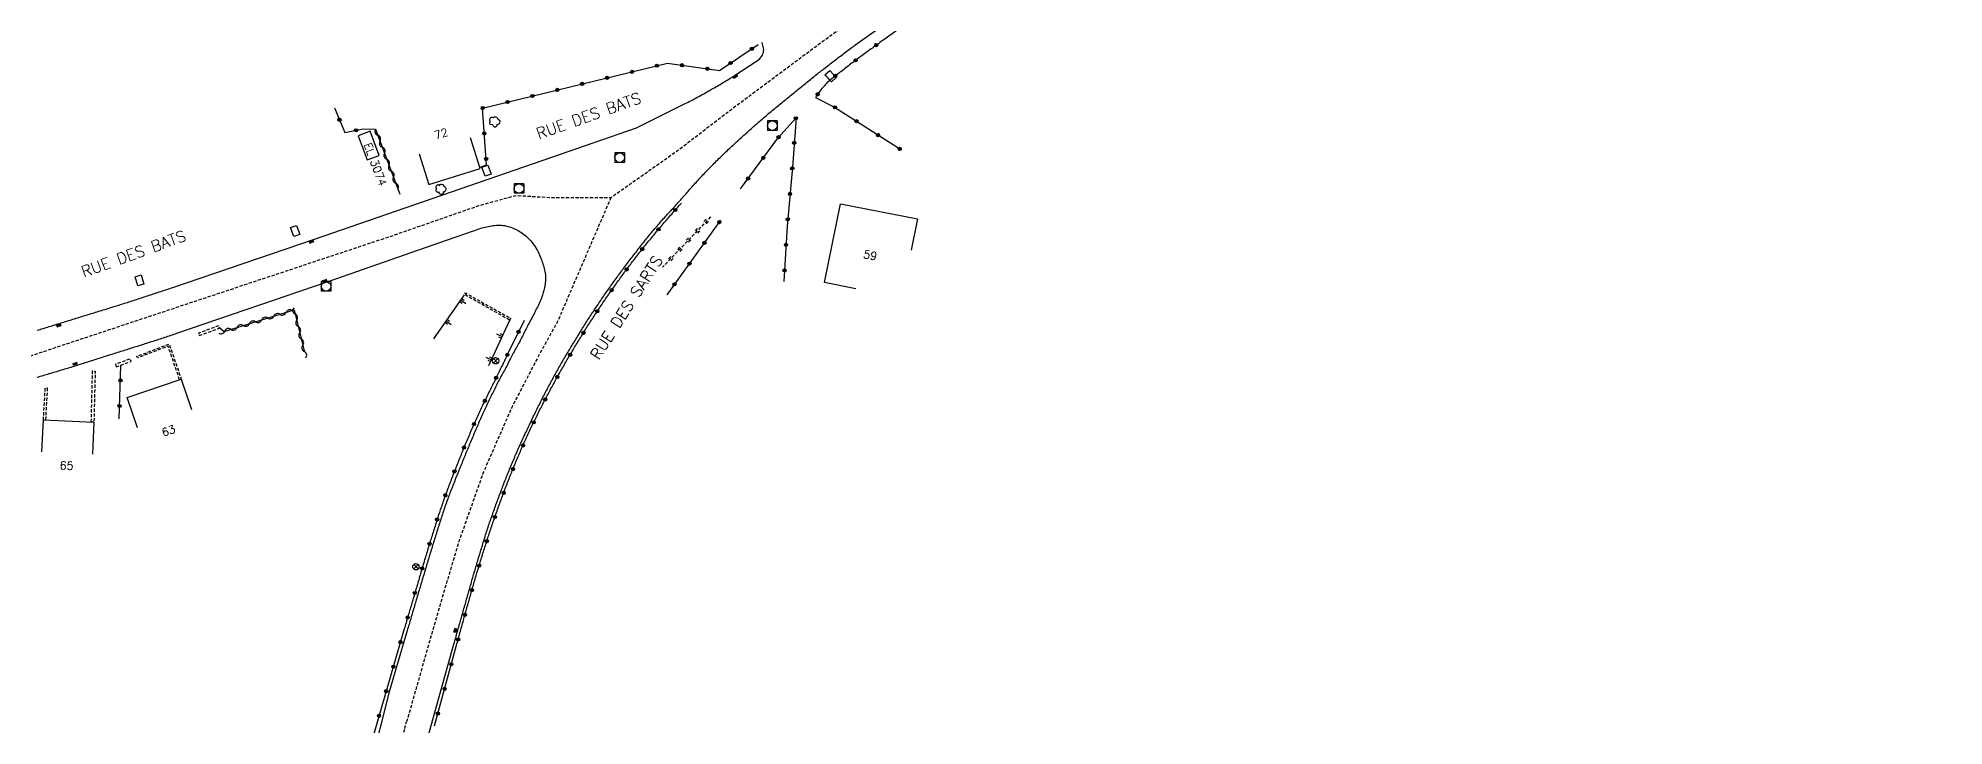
# Model space of a CAD drawing. Header units: millimetres. Extents: x 107000 to 108000, y 126999 to 128000.
# Drawn here: x 107261.2 to 107559, y 127194.8 to 127302.3 of the extents above; entities that cross this region are included whole.
import ezdxf
from ezdxf.enums import TextEntityAlignment as Align

# ---------------------------------------------------------------- set-up
doc = ezdxf.new("R2010")
doc.units = ezdxf.units.MM
doc.linetypes.add('DASHED', pattern=[0.75, 0.5, -0.25])
doc.layers.get('0').update_dxf_attribs({"linetype": 'CONTINUOUS'})
for name, color, linetype in [('W0001', 6, 'DASHED'), ('W0008', 7, 'CONTINUOUS'), ('W0100', 7, 'CONTINUOUS'), ('W0112', 1, 'DASHED'), ('W0211', 2, 'CONTINUOUS'), ('W0220', 5, 'DASHED'), ('W0300', 7, 'CONTINUOUS'), ('W0310', 3, 'CONTINUOUS'), ('W0322', 7, 'CONTINUOUS'), ('W0400', 7, 'CONTINUOUS'), ('W0420', 7, 'CONTINUOUS'), ('W0469', 7, 'CONTINUOUS'), ('W0984', 7, 'CONTINUOUS'), ('W0989', 7, 'CONTINUOUS'), ('W0991', 7, 'CONTINUOUS'), ('W1471', 7, 'CONTINUOUS')]:
    doc.layers.add(name, color=color, linetype=linetype)
doc.styles.get("Standard").update_dxf_attribs({"font": 'romans.shx', "width": 0.85})

# ---------------------------------------------------------------- blocks, each defined once
blk = doc.blocks.new('T400')
for p, q in [((-0.15, 0.3), (0.15, 0.3)), ((-0.15, -0.25), (-0.15, 0.3)), ((-0.15, 0.15), (0.15, 0.15)), ((-0.15, 0), (0.15, 0)), ((0.15, 0.3), (0.15, -0.25)), ((-0.15, -0.15), (0.15, -0.15)), ((-0.15, -0.25), (-0.15, -0.3)), ((-0.15, -0.3), (0.15, -0.3)), ((0.15, -0.3), (0.15, -0.25))]:
    blk.add_line(p, q)
blk = doc.blocks.new('T1471')
at = {"color": 0, "linetype": 'Continuous', "flags": 128}
blk.add_lwpolyline([(-0.75, -0.5), (-0.75, 0.5), (0.75, 0.5), (0.75, -0.5), (-0.75, -0.5)], dxfattribs=at)
blk = doc.blocks.new('T420')
for p, q in [((0.75, 0.75), (-0.75, 0.75)), ((-0.75, 0.75), (-0.75, -0.75)), ((0.75, 0.75), (0.75, -0.75)), ((0.75, -0.75), (-0.75, -0.75))]:
    blk.add_line(p, q)
blk.add_ellipse((0, 0), major_axis=(-0.53, 0.53), ratio=1, start_param=3.926991, end_param=10.210176)
blk = doc.blocks.new('T469')
at = {"color": 0, "linetype": 'Continuous', "flags": 128}
for points in [[(-0.35, 0.35), (0.35, -0.35)], [(-0.35, -0.35), (0.35, 0.35)]]:
    blk.add_lwpolyline(points, dxfattribs=at)
at = {"color": 0, "linetype": 'Continuous'}
blk.add_circle((0, 0), 0.5, dxfattribs=at)
blk = doc.blocks.new('T300')
for p, q in [((-0.8, 0.51), (-0.86, 0.34)), ((-0.86, 0.34), (-0.86, 0.17)), ((-0.86, 0.17), (-0.74, 0.06)), ((-0.69, 0.63), (-0.8, 0.51)), ((-0.8, -0.06), (-0.74, 0.06)), ((-0.74, 0.06), (-0.69, 0.11)), ((-0.57, 0.69), (-0.69, 0.63)), ((-0.46, 0.69), (-0.57, 0.69)), ((-0.29, 0.63), (-0.46, 0.69)), ((-0.29, 0.63), (-0.17, 0.74)), ((-0.23, 0.57), (-0.29, 0.63)), ((-0.17, 0.74), (-0.06, 0.8)), ((-0.06, 0.8), (0.06, 0.8)), ((0.06, 0.8), (0.23, 0.74)), ((0.23, 0.74), (0.34, 0.63)), ((0.34, 0.63), (0.4, 0.51)), ((0.46, 0.46), (0.34, 0.46)), ((0.4, 0.51), (0.4, 0.46)), ((0.57, 0.4), (0.46, 0.46)), ((0.57, 0.4), (0.69, 0.29)), ((0.69, 0.29), (0.74, 0.17)), ((0.74, 0.06), (0.69, -0.17)), ((0.74, 0.17), (0.74, 0.06)), ((-0.8, -0.17), (-0.8, -0.06)), ((-0.8, -0.23), (-0.8, -0.17)), ((-0.74, -0.34), (-0.8, -0.23)), ((-0.69, -0.4), (-0.74, -0.34)), ((-0.51, -0.46), (-0.69, -0.4)), ((-0.4, -0.46), (-0.51, -0.46)), ((-0.4, -0.46), (-0.34, -0.46)), ((-0.34, -0.46), (-0.34, -0.4)), ((-0.34, -0.51), (-0.34, -0.46)), ((-0.29, -0.63), (-0.34, -0.51)), ((-0.17, -0.74), (-0.29, -0.63)), ((-0.06, -0.8), (-0.17, -0.74)), ((0.06, -0.8), (-0.06, -0.8)), ((0.17, -0.74), (0.06, -0.8)), ((0.23, -0.69), (0.17, -0.74)), ((0.29, -0.46), (0.23, -0.46)), ((0.29, -0.63), (0.23, -0.69)), ((0.46, -0.4), (0.29, -0.46)), ((0.34, -0.51), (0.29, -0.63)), ((0.34, -0.51), (0.34, -0.46)), ((0.57, -0.34), (0.46, -0.4)), ((0.63, -0.29), (0.57, -0.34)), ((0.69, -0.17), (0.63, -0.29))]:
    blk.add_line(p, q)
blk = doc.blocks.new('t310o')
at = {"color": 0, "linetype": 'Continuous'}
for centre, start, end in [((-0.5, 0.38), 216.8699, 323.1304), ((0.5, -0.37), 36.8699, 143.1303)]:
    blk.add_arc(centre, 0.625, start, end, dxfattribs=at)
blk = doc.blocks.new('t211o')
at = {"color": 0, "linetype": 'Continuous'}
for p, q in [((-0.29, 0.5), (-0.29, 0)), ((0, 1), (0, 0)), ((0.29, 0.5), (0.29, 0))]:
    blk.add_line(p, q, dxfattribs=at)
blk = doc.blocks.new('t220o')
at = {"color": 0, "linetype": 'Continuous'}
for p, q in [((-0.25, 0.25), (0.25, 0.25)), ((-0.25, -0.25), (0.25, -0.25))]:
    blk.add_line(p, q, dxfattribs=at)
blk = doc.blocks.new('t322o')
at = {"color": 0, "linetype": 'Continuous'}
for radius in [0.25, 0.15]:
    blk.add_circle((0, 0), radius, dxfattribs=at)

msp = doc.modelspace()

# ---------------------------------------------------------------- linework, layer by layer
at = {"layer": 'W0001', "flags": 128}
for points in [[(107000, 127089.04), (107003.49, 127090.61), (107006.14, 127092.18), (107008.36, 127093.73), (107010.32, 127095.02), (107025.43, 127107), (107037.6, 127116.58), (107066.4, 127139.08), (107088.06, 127156.08), (107094.78, 127162.19), (107099.38, 127167.1), (107105.7, 127174.85), (107111.44, 127182.02), (107116.64, 127188.52), (107122.25, 127195.21), (107131.72, 127207.17), (107135.09, 127211.4), (107138.56, 127215.46), (107142.88, 127219.18), (107148.61, 127222.06), (107154.91, 127223.92), (107164.3, 127226.43), (107174.45, 127229.14), (107184.03, 127231.95), (107260.27, 127252.71), (107315.94, 127271.2), (107330.12, 127276.12), (107335.89, 127277.72), (107341.63, 127277.36), (107350.74, 127277.39), (107353.27, 127279.17), (107361.16, 127284.73), (107369.51, 127291.14), (107383.85, 127301.83), (107403.45, 127315.83), (107426.06, 127331.88), (107439.48, 127340.56), (107452.49, 127347.3), (107463.11, 127351.91), (107474.86, 127356.01), (107495.18, 127361.96), (107524.23, 127370.49), (107535.13, 127374.16), (107545.48, 127378.4), (107556.57, 127384.39), (107566.51, 127390.87), (107574.63, 127396.86), (107587.27, 127406.56), (107606.75, 127421.33), (107616.21, 127428.32), (107628.75, 127436.48), (107637.53, 127441.21), (107649.35, 127446.94), (107667.55, 127455.74), (107693.78, 127468.43), (107721.15, 127481.68), (107737.6, 127489.63), (107752.86, 127497.12), (107759.97, 127501.4), (107764.49, 127504.58), (107772.4, 127511.35), (107782.05, 127521.92), (107812.16, 127555.37), (107829.33, 127574.66), (107834.96, 127581.75), (107841.86, 127591.66), (107847.67, 127601.53), (107852.76, 127611.48), (107858.53, 127625.36), (107862.3, 127636.75), (107868.74, 127659.49), (107884.13, 127716.25)], [(107350.74, 127277.39), (107342.36, 127257.91), (107339.63, 127253.01), (107335.24, 127244.58), (107330.74, 127234.27), (107326.95, 127223.56), (107323.68, 127212.5), (107318.81, 127195.44)]]:
    msp.add_lwpolyline(points, dxfattribs=at)
at = {"layer": 'W0001'}
msp.add_lwpolyline([(107302.5, 127000), (107302.32, 127012.53), (107301.9, 127039.37), (107301.69, 127066.89), (107302.08, 127085.66), (107303.54, 127108.42), (107306.05, 127131.17), (107308.93, 127150.42), (107313.31, 127172.67), (107318.53, 127194.38), (107318.8, 127195.45)], dxfattribs=at)
at = {"layer": 'W0008', "flags": 128}
for points in [[(107321.52, 127190.76), (107326.21, 127207.55), (107326.27, 127207.8), (107326.34, 127208.04), (107326.41, 127208.28), (107326.48, 127208.53), (107326.55, 127208.77), (107326.62, 127209.02), (107326.68, 127209.26), (107326.75, 127209.51), (107326.82, 127209.75), (107326.89, 127209.99), (107326.96, 127210.24), (107327.03, 127210.48), (107327.1, 127210.73), (107327.16, 127210.97), (107327.23, 127211.21), (107327.3, 127211.46), (107327.37, 127211.7), (107327.44, 127211.94), (107327.51, 127212.19), (107327.58, 127212.43), (107327.65, 127212.68), (107327.72, 127212.92), (107327.78, 127213.16), (107327.85, 127213.4), (107327.92, 127213.64), (107327.99, 127213.88), (107328.06, 127214.12), (107328.13, 127214.36), (107328.19, 127214.6), (107328.26, 127214.84), (107328.33, 127215.08), (107328.4, 127215.32), (107328.47, 127215.56), (107328.53, 127215.8), (107328.6, 127216.04), (107328.67, 127216.28), (107328.74, 127216.52), (107328.81, 127216.76), (107328.88, 127217), (107328.95, 127217.24), (107329.02, 127217.48), (107329.08, 127217.72), (107329.15, 127217.96), (107329.22, 127218.2), (107329.29, 127218.44), (107329.36, 127218.68), (107329.43, 127218.92), (107329.5, 127219.16), (107329.58, 127219.4), (107329.65, 127219.64), (107329.72, 127219.88), (107329.79, 127220.12), (107329.86, 127220.36), (107329.93, 127220.6), (107330, 127220.84), (107330.07, 127221.08), (107330.14, 127221.32), (107330.21, 127221.56), (107330.29, 127221.8), (107330.36, 127222.04), (107330.43, 127222.28), (107330.5, 127222.51), (107330.57, 127222.75), (107330.65, 127222.99), (107330.72, 127223.23), (107330.79, 127223.47), (107330.86, 127223.71), (107330.94, 127223.95), (107331.01, 127224.19), (107331.09, 127224.42), (107331.16, 127224.66), (107331.24, 127224.9), (107331.31, 127225.14), (107331.39, 127225.38), (107331.47, 127225.61), (107331.55, 127225.85), (107331.63, 127226.09), (107331.71, 127226.32), (107331.79, 127226.56), (107331.87, 127226.79), (107331.95, 127227.03), (107332.03, 127227.26), (107332.11, 127227.5), (107332.19, 127227.73), (107332.27, 127227.96), (107332.35, 127228.2), (107332.44, 127228.43), (107332.52, 127228.66), (107332.6, 127228.9), (107332.69, 127229.13), (107332.77, 127229.36), (107332.85, 127229.6), (107332.94, 127229.83), (107333.02, 127230.06), (107333.11, 127230.29), (107333.2, 127230.53), (107333.28, 127230.76), (107333.37, 127230.99), (107333.46, 127231.22), (107333.54, 127231.45), (107333.63, 127231.69), (107333.72, 127231.92), (107333.81, 127232.15), (107333.9, 127232.38), (107333.99, 127232.61), (107334.08, 127232.84), (107334.17, 127233.07), (107334.26, 127233.3), (107334.35, 127233.53), (107334.44, 127233.76), (107334.53, 127233.99), (107334.63, 127234.22), (107334.72, 127234.46), (107334.82, 127234.69), (107334.91, 127234.93), (107335.01, 127235.16), (107335.11, 127235.39), (107335.21, 127235.63), (107335.3, 127235.86), (107335.4, 127236.1), (107335.5, 127236.33), (107335.6, 127236.56), (107335.7, 127236.79), (107335.8, 127237.03), (107335.9, 127237.26), (107336.01, 127237.49), (107336.11, 127237.72), (107336.21, 127237.96), (107336.31, 127238.19), (107336.42, 127238.42), (107336.52, 127238.65), (107336.62, 127238.88), (107336.73, 127239.11), (107336.83, 127239.34), (107336.94, 127239.57), (107337.04, 127239.8), (107337.15, 127240.03), (107337.26, 127240.26), (107337.36, 127240.49), (107337.47, 127240.72), (107337.58, 127240.95), (107337.68, 127241.18), (107337.79, 127241.41), (107337.9, 127241.64), (107338.01, 127241.87), (107338.12, 127242.09), (107338.23, 127242.32), (107338.33, 127242.55), (107338.44, 127242.77), (107338.55, 127243), (107338.66, 127243.23), (107338.77, 127243.46), (107338.88, 127243.68), (107338.99, 127243.91), (107339.1, 127244.13), (107339.22, 127244.36), (107339.33, 127244.59), (107339.44, 127244.81), (107339.55, 127245.04), (107339.67, 127245.26), (107339.78, 127245.49), (107339.89, 127245.71), (107340.01, 127245.94), (107340.12, 127246.16), (107340.24, 127246.39), (107340.35, 127246.61), (107340.47, 127246.83), (107340.58, 127247.06), (107340.7, 127247.28), (107340.82, 127247.51), (107340.94, 127247.73), (107341.05, 127247.95), (107341.17, 127248.17), (107341.29, 127248.4), (107341.41, 127248.62), (107341.53, 127248.84), (107341.65, 127249.06), (107341.77, 127249.28), (107341.89, 127249.49), (107342.01, 127249.71), (107342.13, 127249.93), (107342.25, 127250.14), (107342.37, 127250.36), (107342.49, 127250.58), (107342.61, 127250.79), (107342.74, 127251.01), (107342.86, 127251.22), (107342.98, 127251.43), (107343.11, 127251.65), (107343.23, 127251.86), (107343.35, 127252.08), (107343.48, 127252.29), (107343.6, 127252.5), (107343.73, 127252.72), (107343.86, 127252.93), (107343.98, 127253.14), (107344.11, 127253.36), (107344.24, 127253.57), (107344.36, 127253.78), (107344.49, 127253.99), (107344.62, 127254.2), (107344.75, 127254.42), (107344.88, 127254.63), (107345, 127254.84), (107345.13, 127255.05), (107345.26, 127255.26), (107345.39, 127255.47), (107345.52, 127255.68), (107345.65, 127255.89), (107345.78, 127256.1), (107345.91, 127256.31), (107346.04, 127256.52), (107346.17, 127256.73), (107346.31, 127256.94), (107346.44, 127257.15), (107346.57, 127257.36), (107346.7, 127257.57), (107346.83, 127257.78), (107346.97, 127257.99), (107347.1, 127258.19), (107347.23, 127258.4), (107347.37, 127258.61), (107347.5, 127258.82), (107347.63, 127259.02), (107347.77, 127259.23), (107347.9, 127259.44), (107348.04, 127259.64), (107348.18, 127259.85), (107348.31, 127260.06), (107348.45, 127260.26), (107348.59, 127260.47), (107348.72, 127260.67), (107348.86, 127260.88), (107349, 127261.08), (107349.14, 127261.29), (107349.28, 127261.49), (107349.42, 127261.7), (107349.56, 127261.9), (107349.7, 127262.1), (107349.84, 127262.31), (107349.98, 127262.51), (107350.12, 127262.71), (107350.26, 127262.92), (107350.4, 127263.12), (107350.54, 127263.32), (107350.68, 127263.52), (107350.83, 127263.72), (107350.97, 127263.92), (107351.11, 127264.12), (107351.26, 127264.32), (107351.4, 127264.52), (107351.54, 127264.72), (107351.69, 127264.92), (107351.83, 127265.12), (107351.98, 127265.32), (107352.12, 127265.52), (107352.27, 127265.72), (107352.42, 127265.91), (107352.56, 127266.11), (107352.71, 127266.31), (107352.86, 127266.51), (107353.01, 127266.7), (107353.16, 127266.9), (107353.3, 127267.1), (107353.45, 127267.29), (107353.6, 127267.49), (107353.75, 127267.68), (107353.9, 127267.88), (107354.05, 127268.08), (107354.2, 127268.27), (107354.35, 127268.47), (107354.5, 127268.66), (107354.66, 127268.86), (107354.81, 127269.06), (107354.96, 127269.25), (107355.12, 127269.45), (107355.27, 127269.64), (107355.42, 127269.84), (107355.58, 127270.03), (107355.73, 127270.23), (107355.89, 127270.42), (107356.04, 127270.62), (107356.2, 127270.81), (107356.35, 127271), (107356.51, 127271.2), (107356.67, 127271.39), (107356.82, 127271.58), (107356.98, 127271.77), (107357.14, 127271.96), (107357.3, 127272.16), (107357.46, 127272.35), (107357.62, 127272.54), (107357.78, 127272.73), (107357.94, 127272.92), (107358.1, 127273.1), (107358.26, 127273.29), (107358.43, 127273.48), (107358.59, 127273.66), (107358.75, 127273.85), (107358.92, 127274.03), (107359.08, 127274.22), (107359.25, 127274.4), (107359.42, 127274.58), (107359.58, 127274.76), (107359.75, 127274.95), (107359.92, 127275.13), (107360.09, 127275.31), (107360.25, 127275.49), (107360.42, 127275.68), (107360.59, 127275.86), (107360.76, 127276.04), (107360.92, 127276.22), (107361.09, 127276.41), (107361.25, 127276.59), (107361.42, 127276.78), (107361.59, 127276.96), (107361.75, 127277.15), (107361.92, 127277.34), (107362.09, 127277.53), (107362.25, 127277.72), (107362.42, 127277.91), (107362.58, 127278.1), (107362.75, 127278.29), (107362.91, 127278.48), (107363.08, 127278.67), (107363.24, 127278.86), (107363.41, 127279.05), (107363.58, 127279.24), (107363.74, 127279.43), (107363.91, 127279.61), (107364.08, 127279.8), (107364.25, 127279.99), (107364.42, 127280.17), (107364.59, 127280.36), (107364.76, 127280.54), (107364.94, 127280.73), (107365.11, 127280.91), (107365.29, 127281.1), (107365.46, 127281.28), (107365.64, 127281.47), (107365.82, 127281.65), (107365.99, 127281.83), (107366.17, 127282.01), (107366.35, 127282.2), (107366.53, 127282.38), (107366.71, 127282.56), (107366.89, 127282.74), (107367.07, 127282.92), (107367.25, 127283.1), (107367.43, 127283.28), (107367.61, 127283.46), (107367.79, 127283.64), (107367.97, 127283.81), (107368.15, 127283.99), (107368.34, 127284.17), (107368.52, 127284.35), (107368.7, 127284.52), (107368.89, 127284.7), (107369.07, 127284.87), (107369.25, 127285.05), (107369.44, 127285.22), (107369.63, 127285.4), (107369.81, 127285.57), (107370, 127285.74), (107370.18, 127285.92), (107370.37, 127286.09), (107370.56, 127286.26), (107370.75, 127286.43), (107370.94, 127286.6), (107371.12, 127286.77), (107371.31, 127286.94), (107371.5, 127287.11), (107371.69, 127287.28), (107371.88, 127287.45), (107372.07, 127287.62), (107372.26, 127287.79), (107372.45, 127287.96), (107372.64, 127288.13), (107372.83, 127288.3), (107373.02, 127288.46), (107373.21, 127288.63), (107373.4, 127288.8), (107373.6, 127288.97), (107373.79, 127289.14), (107373.99, 127289.31), (107374.18, 127289.48), (107374.38, 127289.65), (107374.58, 127289.82), (107374.77, 127289.99), (107374.97, 127290.16), (107375.17, 127290.33), (107375.37, 127290.5), (107375.56, 127290.66), (107375.76, 127290.83), (107375.95, 127290.99), (107376.14, 127291.15), (107376.33, 127291.3), (107376.52, 127291.46), (107376.71, 127291.62), (107376.9, 127291.78), (107377.09, 127291.93), (107377.28, 127292.09), (107377.47, 127292.25), (107377.67, 127292.4), (107377.86, 127292.56), (107378.05, 127292.72), (107378.24, 127292.88), (107378.43, 127293.03), (107378.62, 127293.19), (107378.81, 127293.34), (107379, 127293.5), (107379.19, 127293.66), (107379.39, 127293.81), (107379.58, 127293.97), (107379.77, 127294.12), (107379.96, 127294.28), (107380.15, 127294.43), (107380.35, 127294.59), (107380.54, 127294.74), (107380.73, 127294.9), (107380.92, 127295.05), (107381.12, 127295.21), (107381.31, 127295.36), (107381.5, 127295.52), (107381.7, 127295.67), (107381.89, 127295.83), (107382.08, 127295.98), (107382.27, 127296.13), (107382.47, 127296.29), (107382.66, 127296.44), (107382.86, 127296.59), (107383.05, 127296.75), (107383.24, 127296.9), (107383.44, 127297.05), (107383.63, 127297.21), (107383.83, 127297.36), (107384.02, 127297.51), (107384.22, 127297.67), (107384.42, 127297.82), (107384.62, 127297.98), (107384.81, 127298.13), (107385.01, 127298.28), (107385.21, 127298.44), (107385.41, 127298.59), (107385.61, 127298.74), (107385.81, 127298.9), (107386.01, 127299.05), (107386.21, 127299.2), (107386.4, 127299.35), (107386.6, 127299.5), (107386.8, 127299.65), (107387, 127299.81), (107387.2, 127299.96), (107387.4, 127300.11), (107387.61, 127300.26), (107387.81, 127300.41), (107388.01, 127300.56), (107388.21, 127300.71), (107388.41, 127300.86), (107388.61, 127301.01), (107388.81, 127301.16), (107389.01, 127301.31), (107389.21, 127301.46), (107404.82, 127312.52)], [(107261.08, 127256.62), (107261.32, 127256.69), (107261.55, 127256.76), (107261.79, 127256.84), (107262.03, 127256.91), (107262.26, 127256.98), (107262.5, 127257.06), (107262.73, 127257.13), (107262.96, 127257.2), (107263.2, 127257.27), (107263.43, 127257.34), (107263.66, 127257.42), (107263.89, 127257.49), (107264.12, 127257.56), (107264.36, 127257.63), (107264.59, 127257.71), (107264.82, 127257.78), (107265.05, 127257.85), (107265.28, 127257.92), (107265.51, 127257.99), (107265.75, 127258.07), (107265.98, 127258.14), (107266.21, 127258.21), (107266.44, 127258.28), (107266.68, 127258.36), (107266.91, 127258.43), (107267.15, 127258.5), (107267.39, 127258.57), (107267.62, 127258.65), (107267.86, 127258.72), (107268.1, 127258.79), (107268.33, 127258.86), (107268.57, 127258.94), (107268.81, 127259.01), (107269.04, 127259.08), (107269.28, 127259.15), (107269.52, 127259.23), (107269.75, 127259.3), (107269.99, 127259.37), (107270.23, 127259.44), (107270.46, 127259.52), (107270.7, 127259.59), (107270.94, 127259.66), (107271.17, 127259.73), (107271.41, 127259.81), (107271.65, 127259.88), (107271.88, 127259.95), (107272.12, 127260.03), (107272.36, 127260.1), (107272.59, 127260.17), (107272.83, 127260.25), (107273.07, 127260.32), (107273.3, 127260.39), (107273.54, 127260.47), (107273.78, 127260.54), (107274.01, 127260.62), (107274.25, 127260.69), (107274.48, 127260.77), (107274.72, 127260.84), (107274.96, 127260.92), (107275.2, 127260.99), (107275.43, 127261.07), (107275.67, 127261.15), (107275.91, 127261.22), (107276.15, 127261.3), (107276.38, 127261.37), (107276.62, 127261.45), (107276.86, 127261.53), (107277.1, 127261.61), (107277.33, 127261.68), (107277.57, 127261.76), (107277.81, 127261.84), (107278.04, 127261.91), (107278.28, 127261.99), (107278.52, 127262.07), (107278.75, 127262.15), (107278.99, 127262.23), (107279.23, 127262.3), (107279.47, 127262.38), (107279.7, 127262.46), (107279.94, 127262.54), (107280.18, 127262.62), (107280.41, 127262.7), (107280.65, 127262.77), (107280.89, 127262.85), (107281.12, 127262.93), (107281.36, 127263.01), (107281.6, 127263.09), (107281.83, 127263.17), (107282.07, 127263.25), (107282.3, 127263.33), (107304.4, 127270.89), (107341.5, 127283.67), (107354.75, 127288.27), (107362.34, 127292.05), (107362.58, 127292.17), (107362.82, 127292.3), (107363.06, 127292.42), (107363.3, 127292.55), (107363.54, 127292.67), (107363.78, 127292.8), (107364, 127292.92), (107364.23, 127293.04), (107364.45, 127293.17), (107364.68, 127293.29), (107364.9, 127293.42), (107365.12, 127293.54), (107365.35, 127293.66), (107365.57, 127293.79), (107365.79, 127293.92), (107366.02, 127294.04), (107366.24, 127294.17), (107366.46, 127294.3), (107366.68, 127294.42), (107366.91, 127294.55), (107367.13, 127294.68), (107367.35, 127294.81), (107367.58, 127294.94), (107367.8, 127295.07), (107368.02, 127295.21), (107368.25, 127295.34), (107368.47, 127295.47), (107368.69, 127295.61), (107368.91, 127295.74), (107369.14, 127295.88), (107369.36, 127296.01), (107369.58, 127296.15), (107373.94, 127299.02), (107374.12, 127299.21), (107374.28, 127299.42), (107374.41, 127299.65), (107374.49, 127299.86), (107374.55, 127300.07), (107374.58, 127300.29), (107374.6, 127300.51), (107374.58, 127300.74), (107374.54, 127300.97), (107374.47, 127301.2), (107374.4, 127301.4), (107374.3, 127301.59)], [(107261.11, 127249.29), (107261.35, 127249.36), (107261.58, 127249.43), (107261.82, 127249.5), (107262.05, 127249.57), (107262.29, 127249.64), (107262.52, 127249.71), (107262.76, 127249.78), (107262.99, 127249.85), (107263.23, 127249.92), (107263.46, 127249.99), (107263.7, 127250.06), (107263.93, 127250.13), (107264.17, 127250.2), (107264.42, 127250.28), (107264.66, 127250.35), (107264.91, 127250.43), (107265.16, 127250.5), (107265.41, 127250.58), (107265.66, 127250.65), (107265.91, 127250.73), (107266.15, 127250.8), (107266.4, 127250.88), (107266.65, 127250.95), (107266.9, 127251.03), (107267.14, 127251.11), (107267.39, 127251.18), (107267.64, 127251.26), (107267.88, 127251.34), (107268.13, 127251.42), (107268.37, 127251.5), (107268.62, 127251.57), (107268.86, 127251.65), (107269.11, 127251.73), (107269.35, 127251.81), (107269.6, 127251.89), (107269.84, 127251.97), (107270.09, 127252.05), (107270.33, 127252.13), (107270.58, 127252.21), (107270.82, 127252.29), (107271.07, 127252.37), (107271.31, 127252.45), (107271.55, 127252.52), (107271.79, 127252.6), (107272.03, 127252.67), (107272.27, 127252.75), (107272.5, 127252.82), (107272.74, 127252.9), (107272.98, 127252.97), (107273.22, 127253.05), (107273.46, 127253.12), (107273.7, 127253.19), (107273.94, 127253.27), (107274.18, 127253.34), (107274.42, 127253.42), (107274.65, 127253.49), (107274.89, 127253.57), (107275.13, 127253.64), (107275.37, 127253.72), (107275.61, 127253.79), (107275.85, 127253.87), (107276.09, 127253.94), (107276.32, 127254.02), (107276.56, 127254.09), (107276.8, 127254.17), (107277.04, 127254.24), (107277.28, 127254.32), (107277.51, 127254.39), (107277.75, 127254.47), (107277.98, 127254.55), (107278.22, 127254.62), (107278.46, 127254.7), (107278.69, 127254.77), (107278.93, 127254.85), (107279.16, 127254.93), (107279.4, 127255), (107279.63, 127255.08), (107279.87, 127255.16), (107280.1, 127255.23), (107280.34, 127255.31), (107280.57, 127255.39), (107280.81, 127255.47), (107281.04, 127255.54), (107281.28, 127255.62), (107281.51, 127255.7), (107281.75, 127255.78), (107281.98, 127255.85), (107282.22, 127255.93), (107282.45, 127256.01), (107282.69, 127256.09), (107282.92, 127256.17), (107306.69, 127264.28), (107323.84, 127270.3), (107329.26, 127272.16), (107329.48, 127272.25), (107329.71, 127272.34), (107329.94, 127272.43), (107330.17, 127272.51), (107330.4, 127272.58), (107330.64, 127272.65), (107330.87, 127272.71), (107331.11, 127272.77), (107331.35, 127272.82), (107331.59, 127272.87), (107331.85, 127272.92), (107332.1, 127272.96), (107332.36, 127273), (107332.62, 127273.03), (107332.88, 127273.05), (107333.13, 127273.06), (107333.39, 127273.06), (107333.65, 127273.05), (107333.92, 127273.02), (107334.16, 127272.98), (107334.4, 127272.92), (107334.64, 127272.86), (107334.88, 127272.8), (107335.11, 127272.72), (107335.34, 127272.63), (107335.57, 127272.54), (107335.79, 127272.43), (107336.01, 127272.32), (107336.23, 127272.2), (107336.44, 127272.08), (107336.67, 127271.94), (107336.88, 127271.8), (107337.09, 127271.64), (107337.29, 127271.49), (107337.49, 127271.32), (107337.68, 127271.15), (107337.86, 127270.97), (107338.04, 127270.79), (107338.21, 127270.6), (107338.38, 127270.4), (107338.54, 127270.2), (107338.7, 127269.99), (107338.85, 127269.77), (107338.99, 127269.55), (107339.12, 127269.33), (107339.24, 127269.1), (107339.36, 127268.87), (107339.47, 127268.64), (107339.58, 127268.4), (107339.68, 127268.16), (107339.77, 127267.92), (107339.87, 127267.68), (107339.95, 127267.45), (107340.03, 127267.21), (107340.11, 127266.98), (107340.18, 127266.75), (107340.25, 127266.51), (107340.31, 127266.27), (107340.37, 127266.04), (107340.42, 127265.8), (107340.46, 127265.55), (107340.49, 127265.31), (107340.51, 127265.06), (107340.52, 127264.82), (107340.52, 127264.56), (107340.51, 127264.31), (107340.48, 127264.06), (107340.45, 127263.81), (107340.41, 127263.56), (107340.36, 127263.32), (107340.3, 127263.07), (107340.24, 127262.83), (107340.17, 127262.59), (107340.1, 127262.35), (107340.03, 127262.11), (107339.95, 127261.87), (107339.87, 127261.63), (107339.78, 127261.39), (107339.68, 127261.16), (107339.58, 127260.93), (107339.47, 127260.7), (107339.36, 127260.47), (107339.24, 127260.25), (107339.13, 127260.02), (107339.01, 127259.8), (107338.9, 127259.57), (107338.79, 127259.34), (107338.67, 127259.11), (107338.55, 127258.88), (107338.43, 127258.66), (107338.31, 127258.43), (107338.19, 127258.2), (107338.07, 127257.97), (107337.95, 127257.75), (107337.82, 127257.52), (107337.7, 127257.29), (107337.59, 127257.06), (107337.47, 127256.84), (107337.36, 127256.61), (107337.24, 127256.38), (107337.13, 127256.15), (107337.01, 127255.92), (107336.9, 127255.69), (107336.78, 127255.47), (107336.67, 127255.24), (107336.55, 127255.01), (107336.43, 127254.78), (107336.32, 127254.57), (107336.2, 127254.35), (107336.08, 127254.14), (107335.96, 127253.92), (107335.84, 127253.71), (107335.72, 127253.5), (107335.6, 127253.28), (107335.48, 127253.07), (107335.36, 127252.85), (107335.25, 127252.64), (107335.13, 127252.42), (107335.02, 127252.2), (107334.9, 127251.97), (107334.79, 127251.73), (107334.68, 127251.49), (107334.57, 127251.25), (107334.45, 127251.01), (107334.34, 127250.79), (107334.22, 127250.57), (107334.1, 127250.36), (107333.97, 127250.14), (107333.85, 127249.92), (107333.73, 127249.7), (107333.61, 127249.49), (107333.48, 127249.27), (107333.37, 127249.05), (107333.25, 127248.83), (107333.14, 127248.61), (107333.03, 127248.39), (107332.91, 127248.17), (107332.8, 127247.95), (107332.69, 127247.72), (107332.58, 127247.5), (107332.47, 127247.28), (107332.37, 127247.06), (107332.26, 127246.84), (107332.15, 127246.62), (107332.04, 127246.39), (107331.93, 127246.17), (107331.83, 127245.95), (107331.72, 127245.73), (107331.62, 127245.5), (107331.51, 127245.28), (107331.41, 127245.06), (107331.3, 127244.83), (107331.2, 127244.61), (107331.09, 127244.39), (107330.99, 127244.16), (107330.89, 127243.94), (107330.78, 127243.71), (107330.68, 127243.49), (107330.58, 127243.26), (107330.48, 127243.04), (107330.38, 127242.81), (107330.27, 127242.58), (107330.17, 127242.36), (107330.07, 127242.13), (107329.97, 127241.9), (107329.87, 127241.67), (107329.77, 127241.45), (107329.67, 127241.22), (107329.58, 127240.99), (107329.48, 127240.76), (107329.38, 127240.53), (107329.28, 127240.31), (107329.19, 127240.08), (107329.09, 127239.85), (107328.99, 127239.62), (107328.9, 127239.39), (107328.8, 127239.16), (107328.71, 127238.93), (107328.61, 127238.7), (107328.51, 127238.47), (107328.42, 127238.24), (107328.32, 127238.01), (107328.23, 127237.78), (107328.14, 127237.55), (107328.04, 127237.32), (107327.95, 127237.09), (107327.85, 127236.86), (107327.76, 127236.63), (107327.66, 127236.39), (107327.57, 127236.16), (107327.47, 127235.92), (107327.37, 127235.69), (107327.28, 127235.45), (107327.18, 127235.22), (107327.09, 127234.98), (107326.99, 127234.75), (107326.9, 127234.51), (107326.8, 127234.28), (107326.71, 127234.04), (107326.61, 127233.81), (107326.52, 127233.57), (107326.42, 127233.34), (107326.33, 127233.1), (107326.24, 127232.86), (107326.14, 127232.63), (107326.05, 127232.39), (107325.96, 127232.16), (107325.87, 127231.92), (107325.77, 127231.68), (107325.68, 127231.44), (107325.59, 127231.21), (107325.5, 127230.97), (107325.42, 127230.73), (107325.33, 127230.49), (107325.24, 127230.26), (107325.15, 127230.02), (107325.07, 127229.78), (107324.98, 127229.54), (107324.9, 127229.3), (107324.81, 127229.06), (107324.73, 127228.82), (107324.65, 127228.58), (107324.57, 127228.34), (107324.48, 127228.1), (107324.4, 127227.86), (107324.33, 127227.62), (107324.25, 127227.38), (107324.17, 127227.14), (107324.09, 127226.9), (107324.01, 127226.66), (107323.94, 127226.41), (107323.86, 127226.17), (107323.78, 127225.93), (107323.71, 127225.69), (107323.63, 127225.45), (107323.56, 127225.2), (107323.48, 127224.96), (107323.41, 127224.72), (107323.33, 127224.48), (107323.26, 127224.23), (107323.18, 127223.99), (107323.11, 127223.75), (107323.03, 127223.51), (107322.96, 127223.27), (107322.88, 127223.02), (107322.81, 127222.78), (107322.73, 127222.54), (107322.66, 127222.3), (107322.58, 127222.05), (107322.51, 127221.81), (107322.43, 127221.57), (107322.36, 127221.33), (107322.29, 127221.08), (107322.21, 127220.84), (107322.14, 127220.6), (107322.07, 127220.35), (107321.99, 127220.11), (107321.92, 127219.87), (107321.85, 127219.62), (107321.78, 127219.38), (107321.7, 127219.14), (107321.63, 127218.89), (107321.56, 127218.65), (107321.49, 127218.41), (107321.41, 127218.16), (107321.34, 127217.92), (107321.27, 127217.68), (107321.2, 127217.43), (107321.12, 127217.19), (107321.05, 127216.95), (107320.98, 127216.7), (107320.91, 127216.46), (107320.84, 127216.22), (107320.76, 127215.98), (107320.69, 127215.74), (107320.62, 127215.49), (107320.55, 127215.25), (107320.48, 127215.01), (107320.4, 127214.77), (107320.33, 127214.52), (107320.26, 127214.28), (107320.19, 127214.04), (107320.12, 127213.8), (107320.04, 127213.56), (107319.97, 127213.31), (107319.9, 127213.07), (107319.83, 127212.83), (107319.76, 127212.59), (107319.69, 127212.34), (107319.61, 127212.1), (107319.54, 127211.86), (107319.47, 127211.62), (107319.4, 127211.38), (107319.33, 127211.13), (107319.26, 127210.89), (107319.19, 127210.65), (107319.11, 127210.41), (107319.04, 127210.16), (107318.97, 127209.92), (107318.9, 127209.68), (107316.09, 127200.11)]]:
    msp.add_lwpolyline(points, dxfattribs=at)
at = {"layer": 'W0008'}
msp.add_lwpolyline([(107316.09, 127200.11), (107316.04, 127199.93), (107313.26, 127188.95), (107312.7, 127186.74), (107311.05, 127180.22), (107307.97, 127166.02), (107305.5, 127153.09), (107303.32, 127139.52), (107301.32, 127124.43), (107300.23, 127114.16), (107300.11, 127112.84), (107299.64, 127107.21), (107298.71, 127094.75), (107298.12, 127081.84), (107297.87, 127072.32), (107297.98, 127047.65), (107298.49, 127013.17), (107298.78, 127013.19), (107298.78, 127012.62)], dxfattribs=at)
at = {"layer": 'W0100', "flags": 128}
msp.add_lwpolyline([(107312.66, 127283.28), (107314.53, 127283.97), (107313.12, 127287.73), (107311.26, 127287.03)], close=True, dxfattribs=at)
for points in [[(107320.79, 127284.2), (107322.28, 127279.43), (107330.3, 127281.93), (107328.81, 127286.7)], [(107389.01, 127263.09), (107384.11, 127264.08), (107386.6, 127276.41), (107398.62, 127274.04), (107397.65, 127269.13)], [(107276.76, 127241.4), (107275.16, 127246.13), (107283.6, 127248.98), (107285.2, 127244.24)], [(107261.84, 127237.65), (107262.07, 127242.65), (107269.96, 127242.28), (107269.73, 127237.28)]]:
    msp.add_lwpolyline(points, dxfattribs=at)
at = {"layer": 'W0112', "flags": 128}
for points in [[(107334.91, 127258.23), (107327.85, 127262.21), (107328, 127262.48), (107335.06, 127258.49)], [(107286.43, 127255.82), (107289.58, 127256.98), (107289.45, 127257.33), (107286.3, 127256.17)], [(107283.35, 127248.9), (107281.57, 127254.14), (107276.79, 127252.31), (107276.69, 127252.56), (107281.73, 127254.49), (107283.6, 127248.98)], [(107269.55, 127242.29), (107269.75, 127250.27), (107270.16, 127250.25), (107269.96, 127242.28)], [(107273.46, 127250.91), (107275.78, 127251.77), (107275.63, 127252.17), (107273.31, 127251.31)], [(107262.68, 127247.62), (107262.4, 127242.63), (107262.08, 127242.65), (107262.36, 127247.64)]]:
    msp.add_lwpolyline(points, close=True, dxfattribs=at)
at = {"layer": 'W0211', "flags": 128}
for points in [[(107327.82, 127262.15), (107322.99, 127255.28)], [(107331.67, 127251.1), (107334.93, 127258.21)]]:
    msp.add_lwpolyline(points, dxfattribs=at)
at = {"layer": 'W0220', "flags": 128}
msp.add_lwpolyline([(107366.3, 127274.35), (107358.81, 127266.48)], dxfattribs=at)
at = {"layer": 'W0310', "flags": 128}
for points in [[(107313.96, 127288.05), (107317.73, 127277.91)], [(107289.63, 127257.02), (107290.31, 127256.45), (107301.25, 127259.8), (107302.85, 127253.2)]]:
    msp.add_lwpolyline(points, dxfattribs=at)
at = {"layer": 'W0322', "flags": 128}
for points in [[(107402.34, 127308.54), (107393.37, 127302.05), (107393.17, 127301.9), (107392.97, 127301.76), (107392.77, 127301.62), (107392.57, 127301.47), (107392.37, 127301.33), (107392.17, 127301.19), (107391.98, 127301.04), (107391.78, 127300.9), (107391.58, 127300.75), (107391.38, 127300.61), (107391.18, 127300.46), (107390.99, 127300.32), (107390.79, 127300.17), (107390.59, 127300.03), (107390.39, 127299.88), (107390.2, 127299.74), (107390, 127299.59), (107389.8, 127299.44), (107389.61, 127299.3), (107389.41, 127299.15), (107389.21, 127299), (107389.02, 127298.86), (107388.82, 127298.71), (107388.62, 127298.56), (107388.43, 127298.41), (107388.23, 127298.27), (107388.03, 127298.12), (107387.83, 127297.96), (107387.64, 127297.81), (107387.44, 127297.66), (107387.24, 127297.51), (107387.05, 127297.36), (107386.85, 127297.2), (107386.66, 127297.05), (107386.46, 127296.9), (107386.27, 127296.75), (107386.07, 127296.6), (107385.87, 127296.45), (107385.68, 127296.3), (107385.48, 127296.14), (107385.29, 127295.99), (107385.1, 127295.83), (107384.91, 127295.67), (107384.72, 127295.51), (107384.54, 127295.34), (107384.37, 127295.16), (107384.2, 127294.98), (107384.03, 127294.8), (107383.87, 127294.61), (107383.71, 127294.42), (107383.55, 127294.23), (107383.4, 127294.04), (107383.26, 127293.84), (107383.12, 127293.63), (107382.98, 127293.43), (107382.85, 127293.22), (107382.72, 127293.01), (107385.67, 127291.51), (107396.11, 127284.81)], [(107330.31, 127282.11), (107331.3, 127282.48), (107330.66, 127291.35), (107359.56, 127298.38), (107367.68, 127297.23), (107373.76, 127301.31)], [(107307.57, 127291.39), (107309.14, 127287.53), (107312.07, 127288.12), (107313.95, 127288.05)], [(107370.99, 127278.75), (107376.79, 127286.65), (107379.67, 127289.83), (107379.08, 127282.13), (107378.26, 127272.9), (107377.74, 127264.27)], [(107323.18, 127194.79), (107326.62, 127207.39), (107326.68, 127207.64), (107326.75, 127207.88), (107326.82, 127208.12), (107326.88, 127208.37), (107326.95, 127208.61), (107327.02, 127208.86), (107327.08, 127209.1), (107327.15, 127209.34), (107327.22, 127209.59), (107327.29, 127209.83), (107327.35, 127210.08), (107327.42, 127210.32), (107327.49, 127210.56), (107327.56, 127210.81), (107327.63, 127211.05), (107327.69, 127211.3), (107327.76, 127211.54), (107327.83, 127211.78), (107327.9, 127212.03), (107327.97, 127212.27), (107328.04, 127212.51), (107328.1, 127212.75), (107328.17, 127212.99), (107328.24, 127213.23), (107328.3, 127213.47), (107328.37, 127213.71), (107328.44, 127213.95), (107328.51, 127214.19), (107328.57, 127214.43), (107328.64, 127214.67), (107328.71, 127214.9), (107328.77, 127215.14), (107328.84, 127215.38), (107328.91, 127215.62), (107328.98, 127215.86), (107329.04, 127216.1), (107329.11, 127216.34), (107329.18, 127216.58), (107329.25, 127216.81), (107329.32, 127217.05), (107329.39, 127217.29), (107329.45, 127217.53), (107329.52, 127217.77), (107329.59, 127218.01), (107329.66, 127218.24), (107329.73, 127218.48), (107329.8, 127218.72), (107329.88, 127218.96), (107329.95, 127219.19), (107330.02, 127219.43), (107330.09, 127219.67), (107330.16, 127219.9), (107330.23, 127220.14), (107330.31, 127220.38), (107330.38, 127220.61), (107330.45, 127220.85), (107330.52, 127221.08), (107330.6, 127221.32), (107330.67, 127221.56), (107330.74, 127221.79), (107330.82, 127222.03), (107330.89, 127222.26), (107330.97, 127222.5), (107331.04, 127222.73), (107331.12, 127222.97), (107331.19, 127223.2), (107331.27, 127223.44), (107331.34, 127223.67), (107331.42, 127223.91), (107331.49, 127224.14), (107331.57, 127224.38), (107331.65, 127224.61), (107331.73, 127224.85), (107331.8, 127225.08), (107331.88, 127225.32), (107331.96, 127225.55), (107332.04, 127225.78), (107332.12, 127226.02), (107332.2, 127226.25), (107332.28, 127226.49), (107332.36, 127226.73), (107332.44, 127226.96), (107332.53, 127227.2), (107332.61, 127227.44), (107332.69, 127227.67), (107332.77, 127227.91), (107332.86, 127228.14), (107332.94, 127228.38), (107333.02, 127228.62), (107333.11, 127228.85), (107333.19, 127229.09), (107333.28, 127229.32), (107333.36, 127229.56), (107333.45, 127229.79), (107333.53, 127230.03), (107333.62, 127230.26), (107333.7, 127230.5), (107333.79, 127230.73), (107333.88, 127230.97), (107333.97, 127231.2), (107334.05, 127231.44), (107334.14, 127231.67), (107334.23, 127231.91), (107334.32, 127232.14), (107334.41, 127232.37), (107334.5, 127232.61), (107334.59, 127232.84), (107334.68, 127233.08), (107334.77, 127233.31), (107334.87, 127233.54), (107334.96, 127233.77), (107335.05, 127234.01), (107335.14, 127234.24), (107335.24, 127234.47), (107335.33, 127234.7), (107335.42, 127234.93), (107335.52, 127235.16), (107335.61, 127235.39), (107335.71, 127235.63), (107335.81, 127235.86), (107335.9, 127236.09), (107336, 127236.32), (107336.09, 127236.55), (107336.19, 127236.78), (107336.29, 127237.01), (107336.39, 127237.24), (107336.49, 127237.47), (107336.59, 127237.7), (107336.68, 127237.92), (107336.78, 127238.15), (107336.89, 127238.38), (107336.99, 127238.61), (107337.09, 127238.84), (107337.19, 127239.07), (107337.29, 127239.29), (107337.39, 127239.52), (107337.5, 127239.75), (107337.6, 127239.98), (107337.71, 127240.2), (107337.81, 127240.43), (107337.92, 127240.66), (107338.02, 127240.88), (107338.13, 127241.11), (107338.24, 127241.33), (107338.34, 127241.55), (107338.45, 127241.78), (107338.56, 127242), (107338.66, 127242.22), (107338.77, 127242.45), (107338.88, 127242.67), (107338.99, 127242.89), (107339.1, 127243.11), (107339.21, 127243.33), (107339.32, 127243.56), (107339.43, 127243.78), (107339.54, 127244), (107339.65, 127244.22), (107339.77, 127244.44), (107339.88, 127244.66), (107339.99, 127244.88), (107340.1, 127245.1), (107340.22, 127245.32), (107340.33, 127245.54), (107340.45, 127245.76), (107340.56, 127245.98), (107340.67, 127246.2), (107340.79, 127246.42), (107340.91, 127246.64), (107341.02, 127246.85), (107341.14, 127247.07), (107341.26, 127247.29), (107341.37, 127247.51), (107341.49, 127247.73), (107341.61, 127247.94), (107341.73, 127248.16), (107341.85, 127248.38), (107341.96, 127248.6), (107342.08, 127248.81), (107342.2, 127249.03), (107342.32, 127249.25), (107342.45, 127249.46), (107342.57, 127249.68), (107342.69, 127249.9), (107342.81, 127250.11), (107342.93, 127250.33), (107343.05, 127250.55), (107343.18, 127250.76), (107343.3, 127250.98), (107343.42, 127251.19), (107343.55, 127251.41), (107343.67, 127251.62), (107343.8, 127251.84), (107343.92, 127252.05), (107344.05, 127252.27), (107344.17, 127252.48), (107344.3, 127252.7), (107344.43, 127252.91), (107344.55, 127253.12), (107344.68, 127253.34), (107344.81, 127253.55), (107344.93, 127253.76), (107345.06, 127253.98), (107345.19, 127254.19), (107345.32, 127254.4), (107345.45, 127254.61), (107345.58, 127254.82), (107345.71, 127255.04), (107345.84, 127255.25), (107345.97, 127255.46), (107346.1, 127255.67), (107346.23, 127255.88), (107346.36, 127256.09), (107346.49, 127256.31), (107346.62, 127256.52), (107346.75, 127256.73), (107346.89, 127256.94), (107347.02, 127257.15), (107347.15, 127257.36), (107347.29, 127257.58), (107347.42, 127257.79), (107347.56, 127258), (107347.69, 127258.21), (107347.83, 127258.42), (107347.97, 127258.63), (107348.1, 127258.84), (107348.24, 127259.05), (107348.38, 127259.26), (107348.51, 127259.47), (107348.65, 127259.67), (107348.79, 127259.88), (107348.93, 127260.09), (107349.07, 127260.3), (107349.21, 127260.51), (107349.35, 127260.71), (107349.49, 127260.92), (107349.63, 127261.13), (107349.77, 127261.34), (107349.91, 127261.54), (107350.05, 127261.75), (107350.2, 127261.96), (107350.34, 127262.16), (107350.48, 127262.37), (107350.62, 127262.57), (107350.76, 127262.78), (107350.91, 127262.98), (107351.05, 127263.18), (107351.19, 127263.38), (107351.33, 127263.58), (107351.48, 127263.79), (107351.62, 127263.99), (107351.76, 127264.19), (107351.91, 127264.39), (107352.05, 127264.59), (107352.2, 127264.79), (107352.34, 127264.99), (107352.49, 127265.19), (107352.63, 127265.39), (107352.78, 127265.59), (107352.93, 127265.79), (107353.07, 127265.99), (107353.22, 127266.18), (107353.37, 127266.38), (107353.52, 127266.58), (107353.67, 127266.78), (107353.82, 127266.97), (107353.96, 127267.17), (107354.11, 127267.37), (107354.26, 127267.56), (107354.41, 127267.76), (107354.57, 127267.96), (107354.72, 127268.16), (107354.88, 127268.36), (107355.03, 127268.56), (107355.19, 127268.76), (107355.35, 127268.96), (107355.51, 127269.15), (107355.66, 127269.35), (107355.82, 127269.55), (107355.98, 127269.75), (107356.14, 127269.95), (107356.3, 127270.14), (107356.46, 127270.34), (107356.62, 127270.54), (107356.78, 127270.73), (107356.95, 127270.93), (107357.11, 127271.12), (107357.27, 127271.32), (107357.43, 127271.51), (107357.59, 127271.71), (107357.76, 127271.9), (107357.92, 127272.1), (107358.08, 127272.29), (107358.25, 127272.49), (107358.41, 127272.68), (107358.57, 127272.87), (107358.74, 127273.07), (107358.9, 127273.26), (107359.07, 127273.45), (107359.23, 127273.65), (107359.4, 127273.84), (107359.56, 127274.03), (107359.73, 127274.22), (107359.9, 127274.41), (107360.06, 127274.6), (107360.23, 127274.8), (107360.4, 127274.99), (107360.56, 127275.18), (107360.73, 127275.37), (107360.9, 127275.56), (107361.07, 127275.75), (107361.24, 127275.94), (107361.4, 127276.13), (107361.57, 127276.31), (107361.74, 127276.5)], [(107359.5, 127262.18), (107367.91, 127273.86)], [(107337.17, 127258.18), (107334.63, 127252.98), (107334.52, 127252.76), (107334.41, 127252.53), (107334.31, 127252.31), (107334.2, 127252.09), (107334.09, 127251.87), (107333.98, 127251.65), (107333.88, 127251.42), (107333.77, 127251.2), (107333.66, 127250.98), (107333.56, 127250.76), (107333.45, 127250.54), (107333.34, 127250.31), (107333.23, 127250.09), (107333.13, 127249.87), (107333.02, 127249.65), (107332.91, 127249.43), (107332.8, 127249.2), (107332.69, 127248.97), (107332.58, 127248.74), (107332.47, 127248.52), (107332.36, 127248.29), (107332.24, 127248.06), (107332.13, 127247.84), (107332.02, 127247.61), (107331.91, 127247.38), (107331.8, 127247.16), (107331.68, 127246.93), (107331.57, 127246.7), (107331.46, 127246.47), (107331.35, 127246.25), (107331.24, 127246.02), (107331.13, 127245.79), (107331.02, 127245.57), (107330.91, 127245.34), (107330.8, 127245.11), (107330.69, 127244.88), (107330.58, 127244.65), (107330.47, 127244.43), (107330.36, 127244.2), (107330.25, 127243.97), (107330.15, 127243.74), (107330.04, 127243.51), (107329.93, 127243.28), (107329.83, 127243.05), (107329.73, 127242.82), (107329.62, 127242.59), (107329.52, 127242.36), (107329.42, 127242.13), (107329.32, 127241.91), (107329.21, 127241.68), (107329.11, 127241.45), (107329.01, 127241.22), (107328.91, 127240.99), (107328.81, 127240.75), (107328.71, 127240.52), (107328.62, 127240.29), (107328.52, 127240.06), (107328.42, 127239.83), (107328.32, 127239.6), (107328.22, 127239.37), (107328.13, 127239.14), (107328.03, 127238.91), (107327.93, 127238.67), (107327.84, 127238.44), (107327.74, 127238.21), (107327.65, 127237.98), (107327.55, 127237.74), (107327.46, 127237.51), (107327.36, 127237.28), (107327.27, 127237.05), (107327.17, 127236.81), (107327.08, 127236.58), (107326.98, 127236.34), (107326.89, 127236.11), (107326.8, 127235.88), (107326.7, 127235.64), (107326.61, 127235.41), (107326.52, 127235.17), (107326.43, 127234.94), (107326.33, 127234.71), (107326.24, 127234.47), (107326.15, 127234.24), (107326.06, 127234), (107325.97, 127233.77), (107325.88, 127233.53), (107325.79, 127233.3), (107325.7, 127233.06), (107325.61, 127232.82), (107325.52, 127232.59), (107325.43, 127232.35), (107325.34, 127232.12), (107325.26, 127231.88), (107325.17, 127231.64), (107325.08, 127231.41), (107324.99, 127231.17), (107324.91, 127230.93), (107324.82, 127230.7), (107324.74, 127230.46), (107324.65, 127230.22), (107324.57, 127229.99), (107324.48, 127229.75), (107324.4, 127229.52), (107324.32, 127229.28), (107324.24, 127229.05), (107324.16, 127228.82), (107324.08, 127228.58), (107324.01, 127228.35), (107323.93, 127228.12), (107323.85, 127227.88), (107323.77, 127227.65), (107323.7, 127227.41), (107323.62, 127227.18), (107323.55, 127226.95), (107323.47, 127226.71), (107323.4, 127226.48), (107323.32, 127226.24), (107323.25, 127226.01), (107323.17, 127225.77), (107323.1, 127225.54), (107323.03, 127225.3), (107322.95, 127225.07), (107322.88, 127224.83), (107322.81, 127224.6), (107322.73, 127224.36), (107322.66, 127224.13), (107322.59, 127223.89), (107322.52, 127223.66), (107322.44, 127223.42), (107322.37, 127223.19), (107322.3, 127222.95), (107322.22, 127222.71), (107322.15, 127222.47), (107322.07, 127222.22), (107322, 127221.98), (107321.93, 127221.74), (107321.85, 127221.5), (107321.78, 127221.25), (107321.71, 127221.01), (107321.63, 127220.77), (107321.56, 127220.52), (107321.49, 127220.28), (107321.42, 127220.04), (107321.35, 127219.79), (107321.27, 127219.55), (107321.2, 127219.31), (107321.13, 127219.07), (107321.06, 127218.82), (107320.99, 127218.58), (107320.92, 127218.34), (107320.85, 127218.09), (107320.77, 127217.85), (107320.7, 127217.61), (107320.63, 127217.36), (107320.56, 127217.12), (107320.49, 127216.88), (107320.42, 127216.63), (107320.35, 127216.39), (107320.27, 127216.15), (107320.2, 127215.92), (107320.13, 127215.68), (107320.06, 127215.44), (107319.99, 127215.2), (107319.92, 127214.96), (107319.85, 127214.72), (107319.78, 127214.48), (107319.71, 127214.24), (107319.64, 127214), (107319.57, 127213.76), (107319.5, 127213.52), (107319.43, 127213.29), (107319.36, 127213.05), (107319.29, 127212.81), (107319.22, 127212.57), (107319.15, 127212.33), (107319.08, 127212.09), (107319.01, 127211.85), (107318.94, 127211.61), (107318.87, 127211.37), (107318.8, 127211.13), (107318.73, 127210.89), (107318.66, 127210.65), (107318.59, 127210.42), (107318.52, 127210.18), (107318.45, 127209.94), (107313.37, 127192.43)], [(107273.9, 127242.8), (107274.19, 127251.19)]]:
    msp.add_lwpolyline(points, dxfattribs=at)

# ---------------------------------------------------------------- block references
at = {"layer": 'W0211'}
for p, rotation in [((107327.25, 127261.33), 234.8615428829768), ((107324.94, 127258.06), 234.8615428829768), ((107333.75, 127255.65), 65.38528762295235), ((107332.09, 127252.01), 65.38528762295235)]:
    msp.add_blockref('t211o', p, dxfattribs=dict(at, rotation=rotation))
at = {"layer": 'W0220', "rotation": 226.3914189236086}
for p in [(107365.61, 127273.62), (107362.85, 127270.73), (107364.23, 127272.18), (107360.09, 127267.83), (107361.47, 127269.28)]:
    msp.add_blockref('t220o', p, dxfattribs=at)
at = {"layer": 'W0300'}
for p in [(107332.62, 127289.2), (107324.22, 127278.65)]:
    msp.add_blockref('T300', p, dxfattribs=at)
at = {"layer": 'W0310'}
for p, rotation in [((107314.31, 127287.11), 290.4048106849255), ((107315, 127285.24), 290.4048106849255), ((107315.7, 127283.37), 290.4048106849255), ((107316.4, 127281.49), 290.4048106849255), ((107317.1, 127279.62), 290.4048106849255), ((107296.16, 127258.24), 16.99680423090729), ((107298.07, 127258.83), 16.99680423090729), ((107299.98, 127259.41), 16.99680423090729), ((107301.41, 127259.15), 283.5565536375646), ((107290.42, 127256.49), 16.99680423090729), ((107292.33, 127257.07), 16.99680423090729), ((107294.25, 127257.66), 16.99680423090729), ((107301.88, 127257.2), 283.5565536375646), ((107302.35, 127255.26), 283.5565536375646), ((107302.82, 127253.31), 283.5565536375646)]:
    msp.add_blockref('t310o', p, dxfattribs=dict(at, rotation=rotation))
at = {"layer": 'W0322'}
for p, rotation in [((107372.75, 127300.63), 33.80625642697662), ((107392.19, 127301.2), 215.95780966673), ((107354.02, 127297.03), 13.66939059285663), ((107357.91, 127297.98), 13.66939059285663), ((107361.84, 127298.06), 351.9524581534332), ((107365.8, 127297.5), 351.9524581534332), ((107369.43, 127298.4), 33.80625642697662), ((107388.97, 127298.82), 216.8491330320774), ((107342.36, 127294.2), 13.66939059285663), ((107346.25, 127295.14), 13.66939059285663), ((107350.14, 127296.09), 13.66939059285663), ((107385.8, 127296.39), 217.3799761740471), ((107330.7, 127291.36), 13.66939059285663), ((107334.59, 127292.31), 13.66939059285663), ((107338.48, 127293.25), 13.66939059285663), ((107383.04, 127293.52), 236.1445752787109), ((107385.74, 127291.47), 327.2960561077462), ((107308.32, 127289.53), 292.0948288956588), ((107379.62, 127289.76), 47.81890104150558), ((107389.1, 127289.3), 327.2960561077462), ((107310.93, 127287.89), 11.41387060788884), ((107330.95, 127287.4), 94.13657849819757), ((107376.93, 127286.8), 47.81890104150558), ((107379.37, 127285.93), 265.5921421507724), ((107392.47, 127287.14), 327.2960561077462), ((107395.84, 127284.98), 327.2960561077462), ((107331.24, 127283.41), 94.13657849819757), ((107374.55, 127283.58), 53.69900476359858), ((107372.18, 127280.36), 53.69900476359858), ((107379.06, 127281.94), 264.9167594831495), ((107378.71, 127277.95), 264.9167594831495), ((107360.78, 127275.43), 48.48484918963494), ((107367.68, 127273.54), 54.21915752815043), ((107378.36, 127273.97), 264.9167594831495), ((107358.17, 127272.4), 49.94891767099922), ((107365.34, 127270.3), 54.21915752815043), ((107355.63, 127269.31), 51.37735961155463), ((107363, 127267.05), 54.21915752815043), ((107378.09, 127269.98), 266.5718059110099), ((107353.19, 127266.14), 53.37780100476024), ((107377.85, 127265.99), 266.5718059110099), ((107350.85, 127262.9), 55.01513536670888), ((107360.66, 127263.81), 54.21915752815043), ((107348.6, 127259.59), 56.5077205624205), ((107336.29, 127256.39), 243.9662477205178), ((107346.44, 127256.22), 58.15339538058367), ((107334.54, 127252.79), 244.2316917917363), ((107344.36, 127252.8), 59.41880332857252), ((107332.8, 127249.19), 244.0394315021485), ((107342.37, 127249.34), 60.89270698758859), ((107274.11, 127248.8), 88.02211829131649), ((107273.97, 127244.8), 88.02211829131649), ((107331.03, 127245.6), 244.0093374362354), ((107340.47, 127245.81), 62.39142215748114), ((107329.35, 127241.97), 246.0797909889576), ((107338.67, 127242.24), 64.06204699335602), ((107327.78, 127238.29), 247.5877307540824), ((107336.99, 127238.62), 66.0426695241423), ((107326.29, 127234.58), 248.639895609938), ((107335.43, 127234.93), 67.77405957177481), ((107324.87, 127230.84), 250.1110659968842), ((107333.97, 127231.21), 69.43296921419082), ((107323.58, 127227.06), 252.1421803492519), ((107332.61, 127227.45), 70.75464573138798), ((107322.39, 127223.24), 252.8135721452847), ((107331.34, 127223.66), 72.13673285652173), ((107321.23, 127219.41), 253.577221549414), ((107330.14, 127219.84), 73.07815713646869), ((107320.1, 127215.57), 253.5869468461069), ((107329.02, 127216), 74.17013477105476), ((107318.98, 127211.73), 253.7313806221285), ((107327.93, 127212.15), 74.30745493079087), ((107317.86, 127207.89), 253.8035973651167), ((107326.86, 127208.29), 74.65679043846872), ((107316.74, 127204.05), 253.8035973651167), ((107325.81, 127204.44), 74.74412368138437), ((107315.63, 127200.21), 253.8035973651167), ((107324.76, 127200.58), 74.74412368138437), ((107314.51, 127196.37), 253.8035973651167), ((107323.7, 127196.72), 74.74412368138437)]:
    msp.add_blockref('t322o', p, dxfattribs=dict(at, rotation=rotation))
at = {"layer": 'W0400'}
for p, rotation in [((107370.17, 127296.29), 303.4223063882797), ((107303.93, 127270.49), 288.8948409430072), ((107306.04, 127264.36), 108.8352745910784), ((107264.47, 127257.4), 287.3078193580777), ((107267.03, 127251.39), 107.2078868977652), ((107326.4, 127209.7), 164.3030214038928)]:
    msp.add_blockref('T400', p, dxfattribs=dict(at, rotation=rotation))
at = {"layer": 'W0420'}
for p in [(107375.96, 127288.62), (107352.11, 127283.62), (107336.37, 127278.79), (107306.24, 127263.48)]:
    msp.add_blockref('T420', p, dxfattribs=at)
at = {"layer": 'W0469'}
for p in [(107332.72, 127251.86), (107320.27, 127219.67)]:
    msp.add_blockref('T469', p, dxfattribs=at)
at = {"layer": 'W1471'}
for p, rotation in [((107385.05, 127296.35), 131.5313581706342), ((107385.07, 127296.36), 132.2011050811361), ((107331.3, 127281.57), 288.9973928073847), ((107301.4, 127272.14), 288.8948409425449), ((107277.08, 127264.42), 287.1213501437503)]:
    msp.add_blockref('T1471', p, dxfattribs=dict(at, rotation=rotation))

# ---------------------------------------------------------------- texts
at = {"layer": 'W0984'}
msp.add_text('EL 3074', height=1.25, rotation=290.5219, dxfattribs=at).set_placement((107313.93, 127282.57), align=Align.MIDDLE)
at = {"layer": 'W0989'}
for s, rotation, p in [('RUE DES BATS', 19.5615, (107347.27, 127290.17)), ('RUE DES BATS', 19.845, (107276.16, 127268.6)), ('RUE DES SARTS', 57.3412, (107353.16, 127260.2))]:
    msp.add_text(s, height=1.75, rotation=rotation, dxfattribs=at).set_placement(p, align=Align.MIDDLE)
at = {"layer": 'W0991'}
for s, rotation, p in [('72', 17.3241, (107324.2, 127287.36)), ('59', 348.8361, (107391.26, 127268.36)), ('63', 18.65, (107281.62, 127240.93)), ('65', 357.3173, (107265.69, 127235.47))]:
    msp.add_text(s, height=1.25, rotation=rotation, dxfattribs=at).set_placement(p, align=Align.MIDDLE)

doc.saveas('drawing.dxf')
